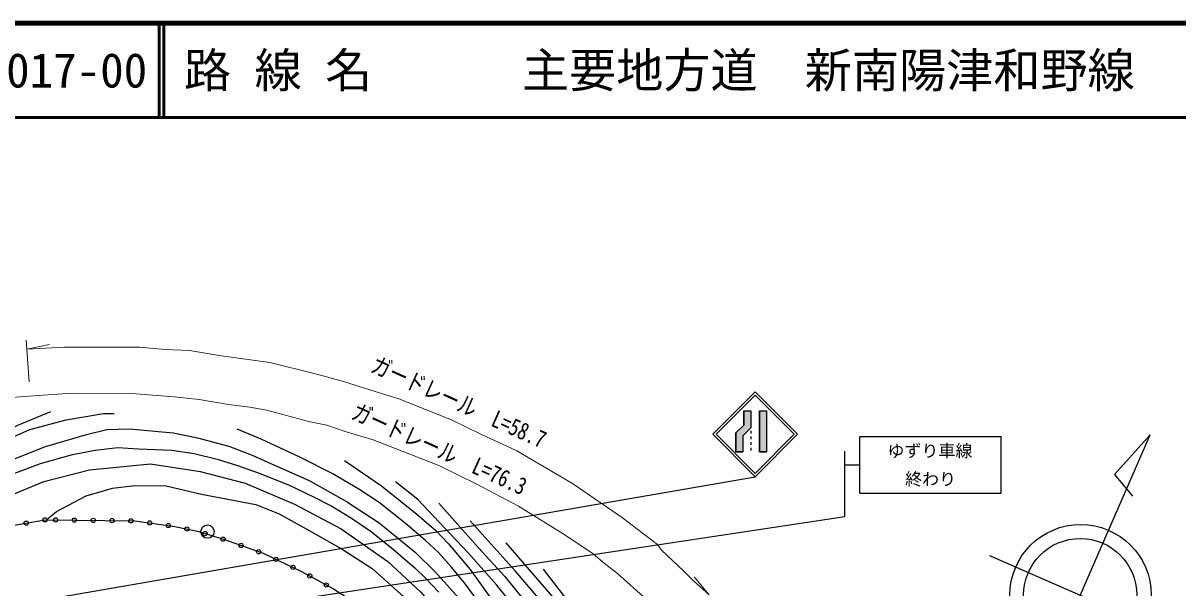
# Model space of a CAD drawing. Units: millimetres at full size, sheet at 1:1000; details may follow other scales. Extents: x 40000 to 680000, y 20000 to 380000.
# Drawn here: x 163321 to 285812, y 320110 to 380000 of the extents above; entities that cross this region are included whole.
import ezdxf
from ezdxf.enums import TextEntityAlignment as Align

# ---------------------------------------------------------------- set-up
doc = ezdxf.new("R2010")
doc.units = ezdxf.units.MM
doc.header["$LTSCALE"] = 1000
for name, color, linetype, lineweight in [('M-BGD', 7, 'Continuous', 25), ('M-BMK-SRVR', 3, 'Continuous', 25), ('M-STR-HTXT', 7, 'Continuous', 13), ('M-STR-STRC', 7, 'Continuous', 25), ('M-TTL', 2, 'Continuous', 140), ('M-TTL-LINE', 7, 'Continuous', 50)]:
    doc.layers.add(name, color=color, linetype=linetype, lineweight=lineweight)
doc.layers.add('M-TTL-TXT', color=7, linetype='Continuous')
doc.styles.add('ＭＳ ゴシック', font='')
doc.styles.get('ＭＳ ゴシック').set_extended_font_data('MS Gothic')

msp = doc.modelspace()

# ---------------------------------------------------------------- hatches: boundary and pattern name
at = {"layer": 'M-STR-STRC'}
for points in [[(238927, 336549), (238927, 334530), (239677, 334530), (239677, 336238), (240510, 337072), (240510, 337572), (240510, 338893), (239760, 338893), (239760, 337382)], [(241427, 334530), (242177, 334530), (242177, 338893), (241427, 338893)]]:
    msp.add_hatch(color=256, dxfattribs=at).paths.add_polyline_path(points)

# ---------------------------------------------------------------- linework, layer by layer
at = {"layer": 'M-BGD'}
for points in [[(110135, 274979), (110771, 279330), (112786, 285438), (115281, 291431), (117859, 296064), (120842, 299756), (123473, 302222), (126882, 305318), (128636, 306862), (129780, 308137), (131069, 309562), (134584, 313590), (136523, 315955), (139655, 319413), (144038, 324186), (148033, 327841), (153661, 332281), (157931, 334759), (162767, 337355), (166273, 338832)], [(133991, 311773), (136684, 314855), (139284, 317859), (142261, 321087), (145190, 323850), (148627, 326766), (152472, 330033), (154615, 331822), (156778, 333413), (159552, 334912), (164046, 336894), (167892, 337934), (171842, 338618), (172989, 338618)], [(161459, 333413), (165591, 335059), (170031, 336361), (172201, 336914), (174593, 336994), (179232, 336551), (181819, 336024), (185160, 335138), (187632, 334187), (190640, 332842), (193669, 331509), (197612, 329261), (201095, 327014), (204914, 323909), (207052, 321772), (209842, 318679)], [(212416, 317519), (210259, 320503), (208775, 322306), (207374, 323854), (205987, 325151), (203844, 326962), (201080, 329152), (198950, 330564), (196110, 332256), (192670, 333986), (188590, 335873), (186030, 336948)], [(162461, 332290), (165184, 333286), (168568, 334244), (170959, 334726), (173382, 334994), (175563, 334865), (179101, 334725), (181484, 334360), (183896, 333749), (186073, 333084), (188362, 332289), (191471, 331035), (194122, 329769), (196052, 328761), (198156, 327513), (200226, 326088), (202606, 324180), (204884, 322246), (206020, 321131), (207403, 319673)], [(153699, 324857), (156655, 327041), (160832, 329460), (165531, 331409), (170366, 332643), (176825, 333253), (182112, 332436), (186864, 331199), (192102, 328971), (197058, 326363), (202019, 322916), (205514, 319648), (208739, 315900), (211522, 312320), (214270, 308282), (216009, 305257), (218968, 300121), (221352, 295335), (224085, 289470), (225941, 285899)], [(197407, 333632), (201343, 330949), (205069, 327915), (207095, 326202), (208445, 324787), (210755, 322054), (212435, 319684), (216765, 313897), (219049, 310281), (221770, 305956), (224634, 300386), (227295, 293924), (229429, 289562), (232142, 284841), (235694, 279310), (237849, 275715), (239298, 274080), (243162, 271552), (248588, 268953), (254752, 266965), (262988, 264098)], [(165850, 327362), (166881, 328215), (170005, 329877), (172818, 330700), (175181, 330953), (178502, 330920), (182260, 330063), (188014, 328951), (190475, 327963), (193661, 326195), (197150, 324224), (200336, 322182), (203701, 319157), (207882, 315322), (209957, 312177), (213283, 307424), (217469, 300074), (222070, 290561)], [(215773, 317688), (213573, 320406), (210530, 323816), (207465, 327087), (205192, 329473), (202826, 331341)], [(207415, 329097), (211620, 324364), (214402, 321302), (217227, 317843), (219468, 314617), (221660, 311052), (223571, 307740), (225575, 303191), (227756, 298112), (229490, 294425), (231609, 290375), (233332, 287002), (235139, 284354), (237197, 281143), (239013, 278861), (241351, 276646), (243873, 274956), (247365, 273115), (250520, 271954), (254365, 270768), (257852, 270187), (262932, 269325)], [(126000, 302247), (129763, 306442), (133290, 309916), (136260, 312553), (139702, 315613), (142558, 317643), (145757, 320018), (148144, 321489), (152615, 323781), (155138, 324591), (160740, 326467), (165666, 327329)], [(165666, 327329), (175162, 327217), (179414, 326630), (181809, 326124), (184561, 325266), (188776, 323784), (192835, 321866), (196255, 319998), (197642, 319135), (201482, 316594), (206221, 312638), (209423, 308831), (211690, 305986), (215347, 298762)], [(260675, 272081), (255637, 272579), (252029, 273361), (248354, 274674), (245328, 276028), (242393, 277838), (239904, 280046), (237958, 282178), (236364, 284347), (233979, 287949), (232543, 290550), (230782, 294416), (228419, 299476), (226284, 304673), (224741, 308308), (223418, 310881), (221909, 313294), (220129, 316014), (217973, 319014), (215507, 321916), (210738, 327227)], [(214538, 324895), (219465, 319176), (222775, 314581), (225418, 309932), (226985, 306559), (229160, 300903), (231471, 295589), (232836, 292599), (234851, 288580), (236359, 286200), (238456, 283514), (240821, 281414), (244070, 278906), (247849, 276757), (251555, 275433), (254855, 274651), (257711, 274376), (258747, 274259)], [(257277, 276389), (253934, 277044), (249936, 278133), (246636, 279402), (244241, 280421), (242348, 281393), (240444, 282905), (238928, 284412), (237691, 286315), (236378, 289069), (235627, 291395), (234599, 293198), (233541, 295271), (231456, 298764), (229741, 301834), (228280, 306131), (227305, 309065), (225835, 312057), (224384, 314601), (220904, 319020), (218523, 322099)]]:
    msp.add_lwpolyline(points, dxfattribs=at)
for centre, radius in [((163658, 326978), 225), ((165628, 327323), 225), ((166760, 327316), 225), ((168760, 327293), 225), ((170760, 327269), 225), ((172760, 327245), 225), ((174760, 327221), 225), ((176745, 326998), 225), ((178726, 326725), 225), ((180691, 326360), 225), ((182886, 326081), 700), ((182628, 325869), 225), ((184537, 325274), 225), ((186424, 324611), 225), ((188311, 323947), 225), ((190138, 323140), 225), ((191947, 322286), 225), ((193728, 321378), 225), ((195483, 320420), 225)]:
    msp.add_circle(centre, radius, dxfattribs=at)
at = {"layer": 'M-BMK-SRVR'}
for p, q in [((269638, 306067), (282878, 336327)), ((282878, 336327), (279070, 332130)), ((279070, 332130), (280988, 329822)), ((265831, 323560), (285070, 315143))]:
    msp.add_line(p, q, dxfattribs=at)
for centre, radius in [((275489, 319335), 7500), ((275451, 319352), 6000)]:
    msp.add_circle(centre, radius, dxfattribs=at)
at = {"layer": 'M-STR-HTXT'}
for p, q in [((163646, 346375), (163962, 341953)), ((163712, 345440), (166122, 345910)), ((236084, 319382), (234511, 321266))]:
    msp.add_line(p, q, dxfattribs=at)
for points in [[(163712, 345440), (167723, 345652), (175668, 345652), (178392, 345393), (180956, 345276), (184109, 344745), (189506, 343995), (194326, 342811), (197311, 341993), (200212, 341080), (203164, 340146), (208746, 337928), (211952, 336373), (215692, 334656), (221587, 331196), (226897, 327522), (230630, 324715), (231047, 324125), (233371, 321907), (234448, 320863), (236084, 319382)], [(160789, 340180), (163931, 340457), (168527, 340746), (175295, 340672), (179337, 340370), (182013, 340076), (185092, 339550), (187354, 339276), (189162, 338956), (193596, 337767), (195534, 337364), (197601, 336652), (200453, 335798), (207414, 333074), (211445, 331112), (215886, 328779), (220329, 326030), (222146, 324802), (223771, 323723), (224945, 322722), (226368, 321644), (230484, 317956), (231594, 316694)]]:
    msp.add_lwpolyline(points, dxfattribs=at)
at = {"layer": 'M-STR-STRC'}
for p, q in [((236469, 336394), (240969, 340894)), ((236823, 336394), (240969, 340540)), ((245469, 336394), (240969, 340894)), ((245116, 336394), (240969, 340540)), ((239760, 338893), (239760, 337382)), ((239760, 338893), (240510, 338893)), ((240510, 338893), (240510, 337572)), ((241427, 338893), (242177, 338893)), ((241427, 338893), (241427, 334530)), ((242177, 338893), (242177, 334530)), ((238927, 336549), (239760, 337382)), ((239677, 336238), (240510, 337072)), ((240510, 337572), (240510, 337372)), ((240510, 337372), (240510, 337072)), ((236469, 336394), (240969, 331893)), ((236823, 336394), (240969, 332247)), ((238927, 336549), (238927, 334530)), ((239677, 336238), (239677, 334530)), ((240510, 336772), (240510, 336472)), ((240510, 336172), (240510, 335872)), ((240969, 332247), (245116, 336394)), ((240969, 331894), (245469, 336394)), ((252083, 336147), (267083, 336147)), ((252083, 330147), (252083, 336147)), ((267083, 330147), (267083, 336147)), ((238927, 334530), (239677, 334530)), ((240510, 335572), (240510, 335272)), ((240510, 334972), (240510, 334672)), ((241427, 334530), (242177, 334530)), ((250483, 327693), (250483, 334607)), ((250483, 333147), (252083, 333147)), ((160533, 317987), (240969, 331893)), ((252083, 330147), (267083, 330147)), ((183016, 317493), (250483, 327693))]:
    msp.add_line(p, q, dxfattribs=at)
for points in [[(239760, 337382), (239760, 338893), (240510, 338893), (240510, 337572), (240510, 337372), (240510, 337072), (239677, 336238), (239677, 334530), (238927, 334530), (238927, 336549)], [(241427, 338893), (242177, 338893), (242177, 334530), (241427, 334530)]]:
    msp.add_lwpolyline(points, close=True, dxfattribs=at)
at = {"layer": 'M-TTL'}
msp.add_line((680000, 380000), (40000, 380000), dxfattribs=at)
at = {"layer": 'M-TTL-LINE'}
for p, q in [((177750, 380000), (177750, 370000)), ((178250, 380000), (178250, 370000)), ((40000, 370000), (680000, 370000))]:
    msp.add_line(p, q, dxfattribs=at)

# ---------------------------------------------------------------- texts
at = {"layer": 'M-STR-HTXT', "style": 'ＭＳ ゴシック', "width": 0.8}
for s, p in [('ガードレール\u3000L=58.7', (208941, 338497)), ('ガードレール\u3000L=76.3', (206879, 333521))]:
    msp.add_text(s, height=1833, rotation=335.693, dxfattribs=at).set_placement(p, align=Align.BOTTOM_CENTER)
at = {"layer": 'M-STR-STRC', "style": 'ＭＳ ゴシック'}
for s, p in [('ゆずり車線', (259513, 334647)), ('終わり', (259583, 331647))]:
    msp.add_text(s, height=1320, dxfattribs=at).set_placement(p, align=Align.MIDDLE_CENTER)
at = {"layer": 'M-TTL-TXT', "style": 'ＭＳ ゴシック'}
for s, p in [('路 線 名', (180380, 375000)), ('主要地方道\u3000新南陽津和野線', (216234, 375000)), ('017-00', (161521, 375000))]:
    msp.add_text(s, height=3666, dxfattribs=at).set_placement(p, align=Align.MIDDLE_LEFT)

doc.saveas('drawing.dxf')
